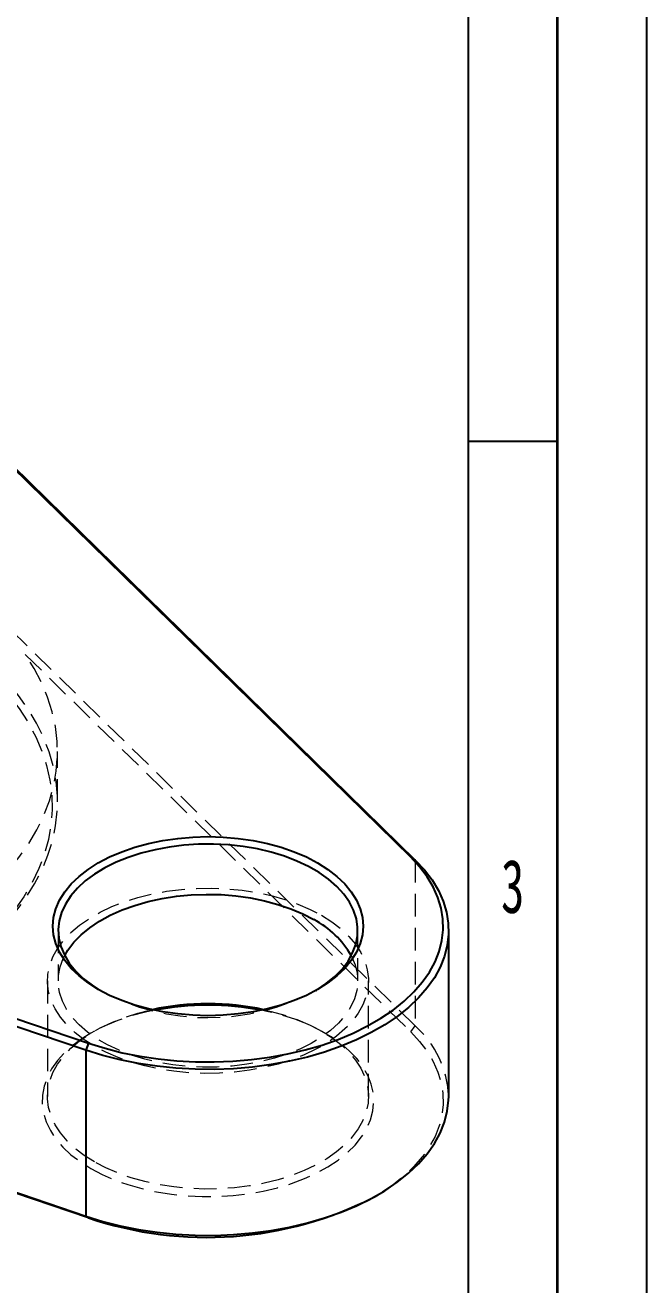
# Model space of a CAD drawing. Header units: millimetres. Extents: x 0 to 420, y -16 to 298.
# Drawn here: x 385.1 to 420, y 152.2 to 222.8 of the extents above; entities that cross this region are included whole.
import ezdxf

# ---------------------------------------------------------------- set-up
doc = ezdxf.new("R2010")
doc.units = ezdxf.units.MM
doc.linetypes.add('HIDDEN', pattern=[1.905, 1.27, -0.635])
doc.layers.add('SLD-0', color=179, linetype='Continuous')
doc.layers.add('도면층1', color=4, linetype='Continuous', lineweight=35)
doc.layers.add('도면층2', color=3, linetype='Continuous', lineweight=25)
doc.styles.add('SLDTEXTSTYLE5', font='TXT', dxfattribs={"width": 0.638186})

msp = doc.modelspace()

# ---------------------------------------------------------------- linework, layer by layer
at = {"color": 7, "linetype": 'Continuous', "lineweight": 25}
for p, q in [((406.75777, 176.15178), (383.15381, 199.26386)), ((383.41224, 199.10686), (407.0162, 175.99477)), ((388.53057, 165.32324), (348.49492, 178.94952)), ((348.64729, 179.34367), (388.68293, 165.71739)), ((406.75777, 176.15178), (407.0162, 175.99477)), ((408.8869, 162.72813), (408.8869, 172.03669)), ((348.49492, 169.64096), (388.53057, 156.01468)), ((388.68293, 155.9189), (352.00686, 168.40174)), ((388.68293, 165.71739), (388.53057, 165.32324)), ((388.53057, 165.32324), (388.53057, 156.01468)), ((404.72223, 157.09575), (404.93439, 157.21827)), ((388.68293, 155.9189), (388.53057, 156.01468))]:
    msp.add_line(p, q, dxfattribs=at)
at = {"color": 7, "linetype": 'HIDDEN', "lineweight": 18}
for p, q in [((407.0162, 166.68621), (383.41224, 189.79829)), ((385.13453, 187.52593), (406.75777, 166.35329)), ((386.94577, 179.2599), (386.94577, 182.07696)), ((407.0162, 175.99477), (407.0162, 166.68621)), ((386.9869, 172.03669), (386.9869, 169.21963)), ((403.7869, 169.21963), (403.7869, 172.03669)), ((386.3869, 169.21963), (386.3869, 162.72813)), ((404.3869, 162.72813), (404.3869, 169.21963)), ((389.23407, 168.73086), (389.44624, 168.60834)), ((401.32756, 168.60834), (401.53973, 168.73086)), ((389.02191, 166.40137), (388.80974, 166.27885)), ((401.96406, 166.27885), (401.7519, 166.40137)), ((406.75777, 166.35329), (407.0162, 166.68621))]:
    msp.add_line(p, q, dxfattribs=at)
at = {"color": 7, "linetype": 'HIDDEN', "lineweight": 18, "flags": 128}
for points in [[(363.24775, 164.57586), (364.50568, 164.64543), (365.93302, 164.76877), (367.34598, 164.93853), (368.74005, 165.15417), (370.11075, 165.415), (371.45369, 165.72017), (372.76457, 166.06872), (374.0392, 166.45952), (375.27349, 166.89132), (376.46348, 167.36275), (377.60536, 167.87228), (378.69548, 168.41829), (379.73035, 168.99903), (380.70664, 169.61264), (381.62124, 170.25716), (382.47121, 170.93051), (383.25382, 171.63054), (383.96658, 172.35501), (384.6072, 173.1016), (385.17363, 173.86792), (385.66404, 174.65151), (386.07688, 175.44986), (386.41082, 176.26042), (386.66479, 177.08058), (386.83797, 177.90773), (386.92982, 178.73921), (386.94003, 179.57235), (386.86858, 180.4045), (386.71569, 181.23297), (386.48185, 182.05513), (386.16781, 182.86833), (385.77458, 183.66998), (385.30342, 184.45749), (384.75584, 185.22836), (384.13358, 185.98011), (383.43866, 186.71033), (382.67328, 187.41669), (381.8399, 188.09692), (380.94119, 188.74884), (379.98004, 189.37036), (378.95951, 189.9595), (377.88289, 190.51436), (376.7536, 191.03317), (375.57529, 191.51427), (374.35171, 191.95612), (373.08679, 192.35729), (371.78458, 192.71651), (370.44926, 193.03262), (369.08509, 193.30462), (367.69645, 193.53162), (366.28779, 193.71291), (364.86361, 193.8479), (363.42849, 193.93617), (361.98702, 193.97742), (360.54382, 193.97152), (359.1035, 193.9185), (357.67069, 193.81852), (356.24997, 193.67191), (354.84589, 193.47913), (353.46295, 193.24081), (352.10559, 192.95769), (350.77814, 192.6307), (349.48487, 192.26088), (348.22991, 191.84941), (347.01729, 191.39762), (345.85088, 190.90694), (344.73443, 190.37896), (343.67151, 189.81536), (342.66553, 189.21794), (341.71971, 188.58863), (340.83707, 187.92943), (340.02045, 187.24246), (339.27247, 186.52993), (338.59551, 185.7941), (337.99174, 185.03734), (337.46311, 184.26208), (337.0113, 183.47079), (336.63776, 182.66601), (336.34369, 181.85033), (336.13003, 181.02634), (335.99746, 180.1967), (335.94641, 179.36405), (335.97705, 178.53108), (336.00631, 178.24619)], [(343.62668, 168.72819), (342.63847, 169.33223), (341.71161, 169.96784), (340.84911, 170.63297), (340.0538, 171.32544), (339.32826, 172.04299), (338.67487, 172.78328), (338.09575, 173.54389), (337.59279, 174.32236), (337.16764, 175.11612), (336.82167, 175.92261), (336.55603, 176.73918), (336.37157, 177.56317), (336.2689, 178.3919), (336.24834, 179.22267), (336.30998, 180.05275), (336.45361, 180.87945), (336.67875, 181.70007), (336.98468, 182.51193), (337.3704, 183.31238), (337.83464, 184.09882), (338.3759, 184.86867), (338.99241, 185.61943), (339.68216, 186.34865), (340.44289, 187.05394), (341.27214, 187.73302), (342.16718, 188.38365), (343.12511, 189.00373), (344.14279, 189.59123), (345.21692, 190.14423), (346.34398, 190.66093), (347.5203, 191.13964), (348.74204, 191.5788), (350.00521, 191.97699), (351.30571, 192.33289), (352.63928, 192.64535), (354.00157, 192.91335), (355.38815, 193.13602), (356.79448, 193.31263), (358.21599, 193.44261), (359.64803, 193.52552), (361.08593, 193.5611), (362.52501, 193.54924), (363.96057, 193.48996), (365.38792, 193.38348), (366.80242, 193.23012), (368.19944, 193.0304), (369.57444, 192.78497), (370.92292, 192.49462), (372.24049, 192.1603), (373.52285, 191.7831), (374.76582, 191.36426), (375.96533, 190.90513), (377.11749, 190.40722), (378.21853, 189.87216), (379.26487, 189.30168), (380.25308, 188.69764), (381.17994, 188.06202), (382.04243, 187.3969), (382.83775, 186.70443), (383.56329, 185.98688), (384.21668, 185.24659), (384.7958, 184.48597), (385.29876, 183.70751), (385.72391, 182.91374), (386.06988, 182.10726), (386.33552, 181.29069), (386.51998, 180.46669), (386.62265, 179.63796), (386.64321, 178.8072), (386.58157, 177.97712), (386.43794, 177.15042), (386.2128, 176.3298), (385.90687, 175.51794), (385.52115, 174.71749), (385.05691, 173.93105), (384.51565, 173.1612), (383.89914, 172.41044), (383.20939, 171.68122), (382.44866, 170.97593), (381.61941, 170.29685), (380.72437, 169.64621), (379.76644, 169.02614), (378.74876, 168.43864), (377.67463, 167.88564), (376.54757, 167.36894), (375.37125, 166.89023), (374.14951, 166.45107), (372.88634, 166.05288), (371.58584, 165.69698), (370.25227, 165.38452), (368.88998, 165.11651), (367.5034, 164.89384), (366.09707, 164.71724), (364.67556, 164.58726), (363.43357, 164.51261)], [(352.00686, 168.40174), (353.36709, 168.11442), (354.75337, 167.87214), (356.16125, 167.6757), (357.58618, 167.52572), (359.02356, 167.42269), (360.46876, 167.36693), (361.91711, 167.35864), (363.36394, 167.39783), (364.80457, 167.48438), (366.23438, 167.61802), (367.64873, 167.7983), (369.04307, 168.02465), (370.4129, 168.29633), (371.7538, 168.61248), (373.06144, 168.97207), (374.3316, 169.37394), (375.56019, 169.81679), (376.74325, 170.2992), (377.87694, 170.8196), (378.95763, 171.37633), (379.98182, 171.96758), (380.9462, 172.59145), (381.84767, 173.24592), (382.68332, 173.92888), (383.45044, 174.63813), (384.14658, 175.37138), (384.76947, 176.12627), (385.31711, 176.90035), (385.78774, 177.69114), (386.17983, 178.49607), (386.49212, 179.31256), (386.7236, 180.13797), (386.87353, 180.96963), (386.94142, 181.80487), (386.92705, 182.64098), (386.83047, 183.47527), (386.652, 184.30506), (386.39219, 185.12765), (386.05191, 185.9404), (385.63223, 186.74069), (385.13453, 187.52593)], [(401.75086, 172.89347), (402.32698, 172.52761), (402.84024, 172.1318), (403.28601, 171.70961), (403.66024, 171.26487), (403.95955, 170.80162), (404.18122, 170.32403), (404.32325, 169.83644), (404.38435, 169.34327), (404.36397, 168.84898), (404.26229, 168.35804), (404.08023, 167.87491), (403.81945, 167.40396), (403.4823, 166.94944), (403.07183, 166.51549), (402.59177, 166.10603), (402.04646, 165.72476), (401.44084, 165.37515), (400.7804, 165.06035), (400.07111, 164.78321), (399.3194, 164.54626), (398.53208, 164.35162), (397.71627, 164.20107), (396.87937, 164.09598), (396.02895, 164.03728), (395.17272, 164.02551), (394.31843, 164.06078), (393.47381, 164.14278), (392.64652, 164.27074), (391.84405, 164.44353), (391.07366, 164.65957), (390.34233, 164.91691), (389.65669, 165.21321), (389.02294, 165.54579), (388.44682, 165.91165), (387.93356, 166.30746), (387.48779, 166.72965), (387.11356, 167.17438), (386.81425, 167.63764), (386.59258, 168.11523), (386.45055, 168.60281), (386.38945, 169.09599), (386.40983, 169.59028), (386.51151, 170.08121), (386.69357, 170.56435), (386.95435, 171.0353), (387.2915, 171.48981), (387.70197, 171.92377), (388.18203, 172.33323), (388.72734, 172.7145), (389.33296, 173.06411), (389.9934, 173.37891), (390.70269, 173.65605), (391.4544, 173.893), (392.24172, 174.08764), (393.05753, 174.23818), (393.89443, 174.34328), (394.74485, 174.40198), (395.60108, 174.41375), (396.45537, 174.37847), (397.29999, 174.29648), (398.12728, 174.16851), (398.92975, 173.99573), (399.70014, 173.77969), (400.43147, 173.52235), (401.11711, 173.22605), (401.75086, 172.89347)], [(403.42474, 170.62816), (403.44395, 170.59108), (403.64046, 170.12115), (403.75494, 169.64227), (403.78625, 169.15918), (403.73408, 168.67669), (403.59896, 168.1996), (403.38222, 167.73264), (403.08602, 167.28047), (402.71331, 166.84756), (402.26778, 166.43823), (401.75386, 166.05655), (401.17667, 165.7063), (400.54194, 165.39096), (399.85597, 165.11368), (399.12559, 164.8772), (398.35805, 164.68389), (397.56098, 164.53565), (396.74231, 164.43396), (395.91016, 164.37983), (395.07281, 164.3738), (394.23859, 164.41594), (393.41578, 164.50581), (392.61256, 164.64253), (391.83691, 164.82475), (391.09654, 165.05064), (390.39881, 165.31796), (389.75066, 165.62406), (389.15852, 165.96589), (388.62828, 166.34007), (388.16521, 166.74286), (387.77391, 167.17026), (387.45828, 167.61803), (387.22144, 168.08172), (387.06576, 168.55672), (386.99277, 169.03831), (387.00321, 169.5217), (387.09697, 170.00209), (387.27312, 170.4747), (387.34906, 170.62816)], [(392.39268, 167.56607), (391.87836, 167.45523), (391.08727, 167.24371), (390.33395, 166.99037), (389.62505, 166.69741), (388.96677, 166.36742), (388.36492, 166.00329), (387.82478, 165.60823), (387.35109, 165.1857), (386.94803, 164.73943), (386.61912, 164.27332), (386.36727, 163.79149), (386.19468, 163.29816), (386.10287, 162.79766), (386.09265, 162.2944), (386.16411, 161.7928), (386.31662, 161.29727), (386.54884, 160.81216), (386.85872, 160.34173), (387.24356, 159.89012), (387.69996, 159.4613), (388.22391, 159.05904), (388.81081, 158.68687)], [(389.02294, 159.05429), (388.44682, 159.42015), (387.93356, 159.81596), (387.48779, 160.23815), (387.11356, 160.68288), (386.81425, 161.14614), (386.59258, 161.62373), (386.45055, 162.11131), (386.38945, 162.60449), (386.40983, 163.09878), (386.51151, 163.58971), (386.69357, 164.07285), (386.95435, 164.5438), (387.2915, 164.99831), (387.70197, 165.43227), (388.18203, 165.84173), (388.72734, 166.223), (389.33296, 166.57261), (389.9934, 166.88741), (390.70269, 167.16455), (391.4544, 167.4015), (392.24172, 167.59614), (392.24811, 167.59751)], [(388.81081, 158.68687), (389.4555, 158.34806), (390.15231, 158.04559), (390.89513, 157.78212), (391.67742, 157.55996), (392.49231, 157.38106), (393.33264, 157.247), (394.19102, 157.15896), (395.05991, 157.11771), (395.93168, 157.12361), (396.79865, 157.17661), (397.65322, 157.27624), (398.48788, 157.42164), (399.29528, 157.61151), (400.06834, 157.8442), (400.80025, 158.11765), (401.48459, 158.42947), (402.11535, 158.77691), (402.68697, 159.15692), (403.19444, 159.56616), (403.6333, 160.00104), (403.99969, 160.45773), (404.29039, 160.93222), (404.50285, 161.42034), (404.63519, 161.9178), (404.68626, 162.42023), (404.65561, 162.92322), (404.5435, 163.42233), (404.35093, 163.91319), (404.07957, 164.39149), (403.73183, 164.85301), (403.31075, 165.29371), (402.82004, 165.70971), (402.264, 166.09735), (401.64753, 166.45323), (400.97604, 166.77423), (400.25543, 167.05751), (399.49204, 167.30059), (398.69257, 167.50134), (398.38112, 167.56607)], [(398.52569, 167.59751), (398.92975, 167.50423), (399.70014, 167.28819), (400.43147, 167.03085), (401.11711, 166.73455), (401.75086, 166.40197), (402.32698, 166.03611), (402.84024, 165.6403), (403.28601, 165.21811), (403.66024, 164.77337), (403.95955, 164.31012), (404.18122, 163.83253), (404.32325, 163.34494), (404.38435, 162.85177), (404.36397, 162.35748), (404.26229, 161.86654), (404.08023, 161.38341), (403.81945, 160.91246), (403.4823, 160.45795), (403.07183, 160.02399), (402.59177, 159.61453), (402.04646, 159.23326), (401.44084, 158.88365), (400.7804, 158.56885), (400.07111, 158.29171), (399.3194, 158.05476), (398.53208, 157.86012), (397.71627, 157.70958), (396.87937, 157.60448), (396.02895, 157.54578), (395.17272, 157.53401), (394.31843, 157.56928), (393.47381, 157.65128), (392.64652, 157.77924), (391.84405, 157.95203), (391.07366, 158.16807), (390.34233, 158.42541), (389.65669, 158.72171), (389.02294, 159.05429), (389.02294, 159.05429)], [(406.75777, 166.35329), (407.25649, 165.81711), (407.6795, 165.25967), (408.02411, 164.68452), (408.28811, 164.09532), (408.46982, 163.49585), (408.56808, 162.88992), (408.58227, 162.28139), (408.5123, 161.67414), (408.3586, 161.07206), (408.12217, 160.47898), (407.80451, 159.89868), (407.40764, 159.33487), (406.9341, 158.79114), (406.38691, 158.27096), (405.76956, 157.77764), (405.08599, 157.31434), (404.72223, 157.09575)]]:
    msp.add_lwpolyline(points, dxfattribs=at)
at = {"color": 7, "linetype": 'Continuous', "lineweight": 25, "flags": 128}
for points in [[(389.23507, 168.73028), (388.66171, 169.09548), (388.15311, 169.49136), (387.71419, 169.91411), (387.34915, 170.35967), (387.06152, 170.82373), (386.85407, 171.30183), (386.72879, 171.78938), (386.6869, 172.28166), (386.72879, 172.77394), (386.85407, 173.26148), (387.06152, 173.73958), (387.34915, 174.20365), (387.71419, 174.6492), (388.15311, 175.07195), (388.66171, 175.46784), (389.23507, 175.83303), (389.86768, 176.16403), (390.55344, 176.45763), (391.28575, 176.71102), (392.05755, 176.92175), (392.86142, 177.0878), (393.68961, 177.20756), (394.53415, 177.27988), (395.3869, 177.30406), (396.23965, 177.27988), (397.08419, 177.20756), (397.91238, 177.0878), (398.71625, 176.92175), (399.48805, 176.71102), (400.22036, 176.45763), (400.90612, 176.16403), (401.53873, 175.83303), (402.11209, 175.46784), (402.62069, 175.07195), (403.05962, 174.6492), (403.42465, 174.20365), (403.71228, 173.73958), (403.91973, 173.26148), (404.04501, 172.77394), (404.0869, 172.28166), (404.04501, 171.78938), (403.91973, 171.30183), (403.71228, 170.82373), (403.42465, 170.35967), (403.05962, 169.91411), (402.62069, 169.49136), (402.11209, 169.09548), (401.53873, 168.73028), (400.90612, 168.39929), (400.22036, 168.10568), (399.48805, 167.85229), (398.71625, 167.64156), (397.91238, 167.47552), (397.08419, 167.35576), (396.23965, 167.28344), (395.3869, 167.25925), (394.53415, 167.28344), (393.68961, 167.35576), (392.86142, 167.47552), (392.05755, 167.64156), (391.28575, 167.85229), (390.55344, 168.10568), (389.86768, 168.39929), (389.23507, 168.73028)], [(401.43178, 168.6696), (401.47283, 168.69433), (402.01906, 169.06076), (402.49938, 169.45676), (402.90902, 169.8784), (403.24389, 170.32149), (403.50068, 170.78163), (403.67683, 171.25424), (403.77059, 171.73462), (403.78103, 172.21801), (403.70804, 172.6996), (403.55236, 173.1746), (403.31552, 173.63829), (402.99989, 174.08606), (402.60859, 174.51347), (402.14552, 174.91626), (401.61528, 175.29043), (401.02314, 175.63226), (400.37499, 175.93836), (399.67726, 176.20569), (398.93689, 176.43158), (398.16124, 176.61379), (397.35802, 176.75051), (396.53521, 176.84039), (395.70099, 176.88252), (394.86364, 176.87649), (394.03149, 176.82237), (393.21282, 176.72068), (392.41575, 176.57244), (391.64821, 176.37912), (390.91783, 176.14264), (390.23186, 175.86536), (389.59713, 175.55003), (389.01994, 175.19978), (388.50602, 174.81809), (388.06049, 174.40876), (387.68778, 173.97586), (387.39158, 173.52368), (387.17484, 173.05673), (387.03972, 172.57963), (386.98755, 172.09715), (387.01886, 171.61406), (387.13334, 171.13517), (387.32985, 170.66524), (387.60643, 170.20894), (387.96033, 169.77081), (388.38804, 169.35519), (388.88532, 168.96623), (389.34202, 168.6696)], [(407.0162, 175.99477), (407.52626, 175.44641), (407.95888, 174.8763), (408.31132, 174.28808), (408.58132, 173.68549), (408.76716, 173.07239), (408.86765, 172.45269), (408.88217, 171.83033), (408.8106, 171.20929), (408.65341, 170.59352), (408.41161, 169.98696), (408.08673, 169.39347), (407.68084, 168.81685), (407.19654, 168.26076), (406.63691, 167.72875), (406.00553, 167.22422), (405.30642, 166.75039), (404.54404, 166.31028), (403.72325, 165.90669), (402.84928, 165.5422), (401.92772, 165.21913), (400.96444, 164.93955), (399.96559, 164.70524), (398.93753, 164.51769), (397.88682, 164.3781), (396.82017, 164.28736), (395.74438, 164.24604), (394.6663, 164.25442), (393.59282, 164.31244), (392.53079, 164.41972), (391.48697, 164.57559), (390.46803, 164.77904), (389.48046, 165.02879), (388.53057, 165.32324)], [(388.68293, 165.71739), (389.61172, 165.42949), (390.57734, 165.18529), (391.57364, 164.98635), (392.59426, 164.83395), (393.63269, 164.72905), (394.68232, 164.67232), (395.73643, 164.66413), (396.78832, 164.70453), (397.83127, 164.79325), (398.85863, 164.92974), (399.86384, 165.11312), (400.8405, 165.34223), (401.78237, 165.6156), (402.68345, 165.93148), (403.53799, 166.28787), (404.34054, 166.68249), (405.08599, 167.11283), (405.76956, 167.57613), (406.38691, 168.06945), (406.9341, 168.58963), (407.40764, 169.13336), (407.80451, 169.69717), (408.12217, 170.27747), (408.3586, 170.87055), (408.5123, 171.47263), (408.58227, 172.07988), (408.56808, 172.6884), (408.46982, 173.29434), (408.28811, 173.89381), (408.02411, 174.48301), (407.6795, 175.05816), (407.25649, 175.6156), (406.75777, 176.15178)], [(387.34906, 170.62816), (387.52991, 170.93484), (387.86478, 171.37793), (388.27442, 171.79957), (388.75474, 172.19557), (389.30097, 172.56199), (389.90769, 172.8952), (390.56886, 173.19187), (391.27791, 173.44907), (392.02781, 173.66424), (392.81108, 173.83523), (393.61996, 173.96035), (394.4464, 174.03835), (395.28218, 174.06847), (396.11901, 174.05039), (396.94856, 173.98431), (397.76259, 173.87087), (398.553, 173.7112), (399.31196, 173.5069), (400.0319, 173.25998), (400.70568, 172.97291), (401.3266, 172.64854)], [(388.53057, 156.01468), (389.48046, 155.72023), (390.46803, 155.47048), (391.48697, 155.26702), (392.53079, 155.11115), (393.59282, 155.00387), (394.6663, 154.94586), (395.74438, 154.93748), (396.82017, 154.97879), (397.88682, 155.06953), (398.93753, 155.20913), (399.96559, 155.39668), (400.96444, 155.63099), (401.92772, 155.91057), (402.84928, 156.23363), (403.72325, 156.59812), (404.54404, 157.00171), (405.30642, 157.44183), (406.00553, 157.91566), (406.63691, 158.42019), (407.19654, 158.95219), (407.68084, 159.50828), (408.08673, 160.08491), (408.41161, 160.67839), (408.65341, 161.28495), (408.8106, 161.90072), (408.88217, 162.52176), (408.8869, 162.72813)]]:
    msp.add_lwpolyline(points, dxfattribs=at)
at = {"color": 7, "linetype": 'Continuous', "lineweight": 25}
for centre, radius, start, end in [((398.88313, 168.0114), 5.24153, 29.9495118, 62.2137385), ((395.3869, 152.72396), 15.20114, 78.0836172, 101.9163828), ((395.3869, 152.09124), 15.76185, 79.0491681, 100.9508319), ((395.3121, 175.45814), 20.63317, 251.259211, 297.1336547)]:
    msp.add_arc(centre, radius, start, end, dxfattribs=at)
at = {"color": 7, "linetype": 'HIDDEN', "lineweight": 18}
for centre, radius, start, end in [((395.3869, 179.93326), 12.78322, 241.7788298, 298.2211702), ((403.22426, 162.47292), 5.66839, 2.5805285, 48.0128973)]:
    msp.add_arc(centre, radius, start, end, dxfattribs=at)
at = {"layer": 'SLD-0', "color": 7}
msp.add_line((420, 1), (420, 298), dxfattribs=at)
at = {"layer": '도면층1', "color": 7}
msp.add_line((415, 6), (415, 293), dxfattribs=at)
at = {"layer": '도면층2', "color": 7}
for p, q in [((410, 11), (410, 288)), ((410, 199.5), (415, 199.5))]:
    msp.add_line(p, q, dxfattribs=at)

# ---------------------------------------------------------------- texts
at = {"layer": '도면층2', "color": 7, "insert": (412.47838, 176.0237), "char_height": 3, "attachment_point": 2, "style": 'SLDTEXTSTYLE5'}
msp.add_mtext('3', dxfattribs=at)

doc.saveas('drawing.dxf')
